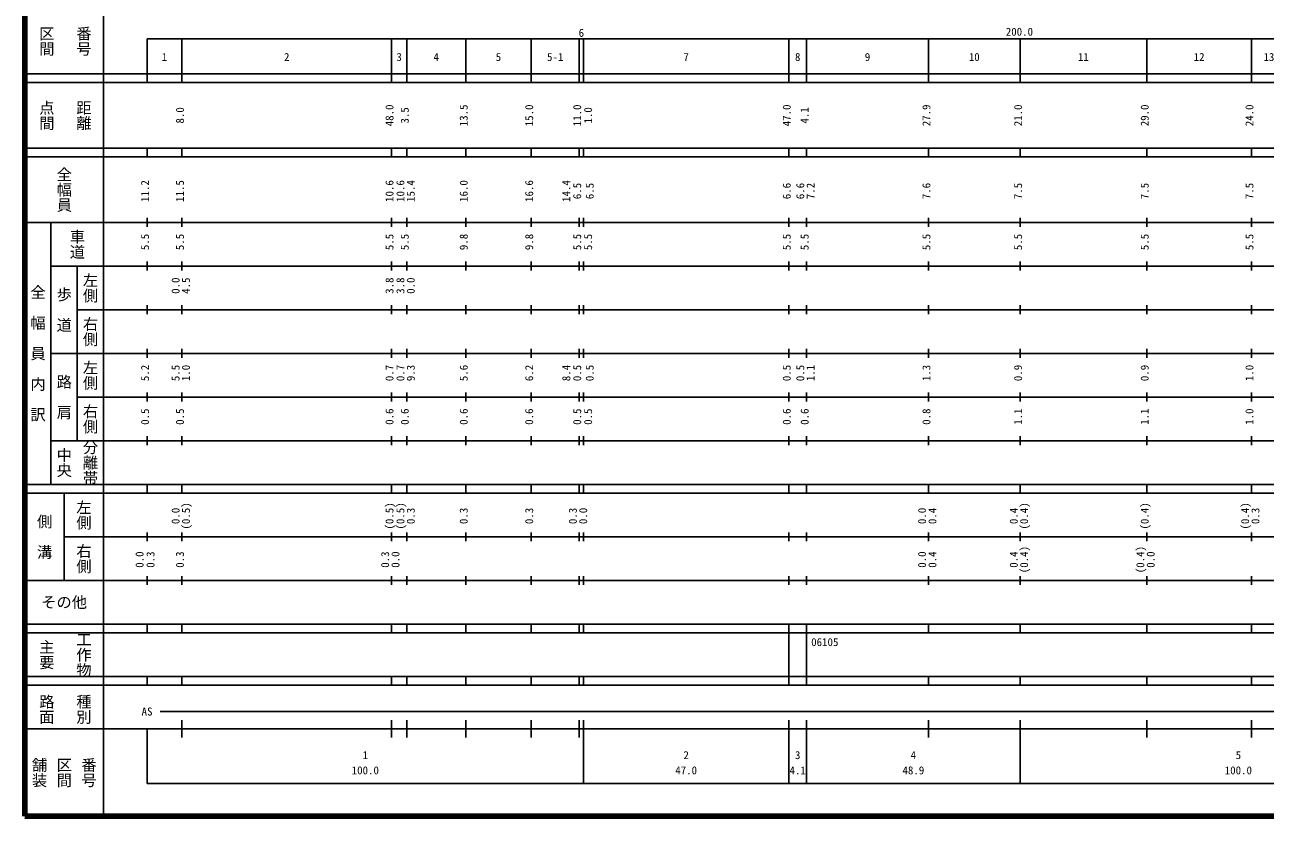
# Model space of a CAD drawing. Units: millimetres on the paper, enlarged 1000 times. Extents: x 40000 to 680000, y 20000 to 380000.
# Drawn here: x 40000 to 324146, y 20000 to 201240 of the extents above; entities that cross this region are included whole.
import ezdxf
from ezdxf.enums import TextEntityAlignment as Align

# ---------------------------------------------------------------- set-up
doc = ezdxf.new("R2010")
doc.units = ezdxf.units.MM
doc.header["$LTSCALE"] = 1000
doc.layers.add('M-TTL', color=2, linetype='Continuous', lineweight=140)
doc.layers.add('M-TTL-BAND', color=7, linetype='Continuous', lineweight=25)
doc.styles.add('@ＭＳ ゴシック', font='')
doc.styles.add('ＭＳ ゴシック', font='')
doc.styles.get('@ＭＳ ゴシック').set_extended_font_data('@MS Gothic')
doc.styles.get('ＭＳ ゴシック').set_extended_font_data('MS Gothic')

msp = doc.modelspace()

# ---------------------------------------------------------------- linework, layer by layer
at = {"layer": 'M-TTL'}
for p, q in [((40000, 380000), (40000, 20000)), ((40000, 20000), (680000, 20000))]:
    msp.add_line(p, q, dxfattribs=at)
at = {"layer": 'M-TTL-BAND'}
for p, q in [((58000, 370000), (58000, 20000)), ((68000, 198000), (579000, 198000)), ((68000, 198000), (68000, 188000)), ((76000, 188000), (76000, 198000)), ((124000, 188000), (124000, 198000)), ((127500, 188000), (127500, 198000)), ((141000, 188000), (141000, 198000)), ((156000, 188000), (156000, 198000)), ((167000, 188000), (167000, 198000)), ((168000, 188000), (168000, 198000)), ((215000, 188000), (215000, 198000)), ((219100, 188000), (219100, 198000)), ((247000, 188000), (247000, 198000)), ((268000, 188000), (268000, 198000)), ((297000, 188000), (297000, 198000)), ((321000, 188000), (321000, 198000)), ((40000, 190000), (579000, 190000)), ((40000, 188000), (579000, 188000)), ((40000, 173000), (579000, 173000)), ((40000, 171000), (579000, 171000)), ((68000, 171000), (68000, 173000)), ((76000, 171000), (76000, 173000)), ((124000, 171000), (124000, 173000)), ((127500, 171000), (127500, 173000)), ((141000, 171000), (141000, 173000)), ((156000, 171000), (156000, 173000)), ((167000, 171000), (167000, 173000)), ((168000, 171000), (168000, 173000)), ((215000, 171000), (215000, 173000)), ((219100, 171000), (219100, 173000)), ((247000, 171000), (247000, 173000)), ((268000, 171000), (268000, 173000)), ((297000, 171000), (297000, 173000)), ((321000, 171000), (321000, 173000)), ((68000, 155000), (68000, 157000)), ((76000, 155000), (76000, 157000)), ((124000, 155000), (124000, 157000)), ((127500, 155000), (127500, 157000)), ((141000, 155000), (141000, 157000)), ((156000, 155000), (156000, 157000)), ((167000, 155000), (167000, 157000)), ((168000, 155000), (168000, 157000)), ((215000, 155000), (215000, 157000)), ((219100, 155000), (219100, 157000)), ((247000, 155000), (247000, 157000)), ((268000, 155000), (268000, 157000)), ((297000, 155000), (297000, 157000)), ((321000, 155000), (321000, 157000)), ((40000, 156000), (579000, 156000)), ((46000, 96000), (46000, 156000)), ((46000, 146000), (579000, 146000)), ((52000, 146000), (52000, 106000)), ((68000, 145000), (68000, 147000)), ((76000, 145000), (76000, 147000)), ((124000, 145000), (124000, 147000)), ((127500, 145000), (127500, 147000)), ((141000, 145000), (141000, 147000)), ((156000, 145000), (156000, 147000)), ((167000, 145000), (167000, 147000)), ((168000, 145000), (168000, 147000)), ((215000, 145000), (215000, 147000)), ((219100, 145000), (219100, 147000)), ((247000, 145000), (247000, 147000)), ((268000, 145000), (268000, 147000)), ((297000, 145000), (297000, 147000)), ((321000, 145000), (321000, 147000)), ((68000, 135000), (68000, 137000)), ((76000, 135000), (76000, 137000)), ((124000, 135000), (124000, 137000)), ((127500, 135000), (127500, 137000)), ((141000, 135000), (141000, 137000)), ((156000, 135000), (156000, 137000)), ((167000, 135000), (167000, 137000)), ((168000, 135000), (168000, 137000)), ((215000, 135000), (215000, 137000)), ((219100, 135000), (219100, 137000)), ((247000, 135000), (247000, 137000)), ((268000, 135000), (268000, 137000)), ((297000, 135000), (297000, 137000)), ((321000, 135000), (321000, 137000)), ((52000, 136000), (579000, 136000)), ((46000, 126000), (579000, 126000)), ((68000, 125000), (68000, 127000)), ((76000, 125000), (76000, 127000)), ((124000, 125000), (124000, 127000)), ((127500, 125000), (127500, 127000)), ((141000, 125000), (141000, 127000)), ((156000, 125000), (156000, 127000)), ((167000, 125000), (167000, 127000)), ((168000, 125000), (168000, 127000)), ((215000, 125000), (215000, 127000)), ((219100, 125000), (219100, 127000)), ((247000, 125000), (247000, 127000)), ((268000, 125000), (268000, 127000)), ((297000, 125000), (297000, 127000)), ((321000, 125000), (321000, 127000)), ((68000, 115000), (68000, 117000)), ((76000, 115000), (76000, 117000)), ((124000, 115000), (124000, 117000)), ((127500, 115000), (127500, 117000)), ((141000, 115000), (141000, 117000)), ((156000, 115000), (156000, 117000)), ((167000, 115000), (167000, 117000)), ((168000, 115000), (168000, 117000)), ((215000, 115000), (215000, 117000)), ((219100, 115000), (219100, 117000)), ((247000, 115000), (247000, 117000)), ((268000, 115000), (268000, 117000)), ((297000, 115000), (297000, 117000)), ((321000, 115000), (321000, 117000)), ((52000, 116000), (579000, 116000)), ((46000, 106000), (579000, 106000)), ((68000, 105000), (68000, 107000)), ((76000, 105000), (76000, 107000)), ((124000, 105000), (124000, 107000)), ((127500, 105000), (127500, 107000)), ((141000, 105000), (141000, 107000)), ((156000, 105000), (156000, 107000)), ((167000, 105000), (167000, 107000)), ((168000, 105000), (168000, 107000)), ((215000, 105000), (215000, 107000)), ((219100, 105000), (219100, 107000)), ((247000, 105000), (247000, 107000)), ((268000, 105000), (268000, 107000)), ((297000, 105000), (297000, 107000)), ((321000, 105000), (321000, 107000)), ((40000, 96000), (579000, 96000)), ((40000, 94000), (579000, 94000)), ((49000, 94000), (49000, 74000)), ((68000, 94000), (68000, 96000)), ((76000, 94000), (76000, 96000)), ((124000, 94000), (124000, 96000)), ((127500, 94000), (127500, 96000)), ((141000, 94000), (141000, 96000)), ((156000, 94000), (156000, 96000)), ((167000, 94000), (167000, 96000)), ((168000, 94000), (168000, 96000)), ((215000, 94000), (215000, 96000)), ((219100, 94000), (219100, 96000)), ((247000, 94000), (247000, 96000)), ((268000, 94000), (268000, 96000)), ((297000, 94000), (297000, 96000)), ((321000, 94000), (321000, 96000)), ((49000, 84000), (579000, 84000)), ((68000, 83000), (68000, 85000)), ((76000, 83000), (76000, 85000)), ((124000, 83000), (124000, 85000)), ((127500, 83000), (127500, 85000)), ((141000, 83000), (141000, 85000)), ((156000, 83000), (156000, 85000)), ((167000, 83000), (167000, 85000)), ((168000, 83000), (168000, 85000)), ((215000, 83000), (215000, 85000)), ((219100, 83000), (219100, 85000)), ((247000, 83000), (247000, 85000)), ((268000, 83000), (268000, 85000)), ((297000, 83000), (297000, 85000)), ((321000, 83000), (321000, 85000)), ((40000, 74000), (579000, 74000)), ((68000, 73000), (68000, 75000)), ((76000, 73000), (76000, 75000)), ((124000, 73000), (124000, 75000)), ((127500, 73000), (127500, 75000)), ((141000, 73000), (141000, 75000)), ((156000, 73000), (156000, 75000)), ((167000, 73000), (167000, 75000)), ((168000, 73000), (168000, 75000)), ((215000, 73000), (215000, 75000)), ((219100, 73000), (219100, 75000)), ((247000, 73000), (247000, 75000)), ((268000, 73000), (268000, 75000)), ((297000, 73000), (297000, 75000)), ((321000, 73000), (321000, 75000)), ((40000, 64000), (579000, 64000)), ((68000, 62000), (68000, 64000)), ((76000, 62000), (76000, 64000)), ((124000, 62000), (124000, 64000)), ((127500, 62000), (127500, 64000)), ((141000, 62000), (141000, 64000)), ((156000, 62000), (156000, 64000)), ((167000, 62000), (167000, 64000)), ((168000, 62000), (168000, 64000)), ((215000, 50000), (215000, 64000)), ((219100, 50000), (219100, 64000)), ((247000, 62000), (247000, 64000)), ((268000, 62000), (268000, 64000)), ((297000, 62000), (297000, 64000)), ((321000, 62000), (321000, 64000)), ((40000, 62000), (579000, 62000)), ((40000, 52000), (579000, 52000)), ((68000, 50000), (68000, 52000)), ((76000, 50000), (76000, 52000)), ((124000, 50000), (124000, 52000)), ((127500, 50000), (127500, 52000)), ((141000, 50000), (141000, 52000)), ((156000, 50000), (156000, 52000)), ((167000, 50000), (167000, 52000)), ((168000, 50000), (168000, 52000)), ((247000, 50000), (247000, 52000)), ((268000, 50000), (268000, 52000)), ((297000, 50000), (297000, 52000)), ((321000, 50000), (321000, 52000)), ((40000, 50000), (579000, 50000)), ((71000, 44000), (565000, 44000)), ((40000, 40000), (579000, 40000)), ((68000, 40000), (68000, 27500)), ((76000, 38000), (76000, 42000)), ((124000, 38000), (124000, 42000)), ((127500, 38000), (127500, 42000)), ((141000, 38000), (141000, 42000)), ((156000, 38000), (156000, 42000)), ((167000, 38000), (167000, 42000)), ((168000, 27500), (168000, 42000)), ((215000, 27500), (215000, 42000)), ((219100, 27500), (219100, 42000)), ((247000, 38000), (247000, 42000)), ((268000, 27500), (268000, 42000)), ((297000, 38000), (297000, 42000)), ((321000, 38000), (321000, 42000)), ((68000, 27500), (579000, 27500))]:
    msp.add_line(p, q, dxfattribs=at)

# ---------------------------------------------------------------- texts
at = {"layer": 'M-TTL-BAND', "style": '@ＭＳ ゴシック'}
for s, p in [('区間', (45000, 197500)), ('番号', (53500, 197500)), ('点間', (45000, 180500)), ('距離', (53500, 180500)), ('全幅員', (49000, 163500)), ('車道', (52000, 151000)), ('左側', (55000, 141000)), ('全\u3000幅\u3000員\u3000内\u3000訳', (43000, 126000)), ('歩\u3000道', (49000, 136000)), ('右側', (55000, 131000)), ('左側', (55000, 121000)), ('路\u3000肩', (49000, 116000)), ('右側', (55000, 111000)), ('分離帯', (55000, 101000)), ('中央', (49000, 101000)), ('左側', (53500, 89000)), ('側\u3000溝', (44500, 84000)), ('右側', (53500, 79000)), ('主要', (45000, 57000)), ('工作物', (53500, 57000)), ('路面', (45000, 44500)), ('種別', (53500, 44500)), ('舗装', (43333, 30000)), ('区間', (49000, 30000)), ('番号', (54667, 30000))]:
    msp.add_text(s, height=2566, rotation=270, dxfattribs=at).set_placement(p, align=Align.MIDDLE_CENTER)
at = {"layer": 'M-TTL-BAND', "style": 'ＭＳ ゴシック'}
for s, p in [('6', (167500, 197939)), ('200.0', (267844, 198195)), ('1', (72000, 192405)), ('2', (100000, 192405)), ('3', (125750, 192405)), ('4', (134250, 192405)), ('5', (148500, 192405)), ('5-1', (161500, 192405)), ('7', (191500, 192405)), ('8', (217050, 192405)), ('9', (233050, 192405)), ('10', (257500, 192405)), ('11', (282500, 192405)), ('12', (309000, 192405)), ('13', (325000, 192405)), ('AS', (68000, 42500)), ('1', (118000, 32523)), ('2', (191500, 32523)), ('3', (217050, 32523)), ('4', (243550, 32523)), ('5', (318000, 32523)), ('100.0', (118000, 29033)), ('47.0', (191500, 29033)), ('4.1', (217050, 29033)), ('48.9', (243550, 29033)), ('100.0', (318000, 29033))]:
    msp.add_text(s, height=1833, dxfattribs=at).set_placement(p, align=Align.BOTTOM_CENTER)
for s, p in [('8.0', (77000, 180500)), ('48.0', (125000, 180500)), ('3.5', (128500, 180500)), ('13.5', (142000, 180500)), ('15.0', (157000, 180500)), ('11.0', (168000, 180500)), ('1.0', (170500, 180500)), ('47.0', (216000, 180500)), ('4.1', (220100, 180500)), ('27.9', (248000, 180500)), ('21.0', (269000, 180500)), ('29.0', (298000, 180500)), ('24.0', (322000, 180500)), ('11.2', (69000, 163174)), ('11.5', (77000, 163174)), ('10.6', (125000, 163174)), ('10.6', (127500, 163174)), ('15.4', (129870, 163174)), ('16.0', (142000, 163174)), ('16.6', (157000, 163174)), ('14.4', (165500, 163174)), ('6.5', (168000, 163174)), ('6.5', (170870, 163174)), ('6.6', (216000, 163174)), ('6.6', (219100, 163174)), ('7.2', (221470, 163174)), ('7.6', (248000, 163174)), ('7.5', (269000, 163174)), ('7.5', (298000, 163174)), ('7.5', (322000, 163174)), ('5.5', (69000, 151500)), ('5.5', (77000, 151500)), ('5.5', (125000, 151500)), ('5.5', (128500, 151500)), ('9.8', (142000, 151500)), ('9.8', (157000, 151500)), ('5.5', (168000, 151500)), ('5.5', (170500, 151500)), ('5.5', (216000, 151500)), ('5.5', (220100, 151500)), ('5.5', (248000, 151500)), ('5.5', (269000, 151500)), ('5.5', (298000, 151500)), ('5.5', (322000, 151500)), ('0.0', (76000, 141500)), ('4.5', (78370, 141500)), ('3.8', (125000, 141500)), ('3.8', (127500, 141500)), ('0.0', (129870, 141500)), ('5.2', (69000, 121500)), ('5.5', (76000, 121500)), ('1.0', (78370, 121500)), ('0.7', (125000, 121500)), ('0.7', (127500, 121500)), ('9.3', (129870, 121500)), ('5.6', (142000, 121500)), ('6.2', (157000, 121500)), ('8.4', (165500, 121500)), ('0.5', (168000, 121500)), ('0.5', (170870, 121500)), ('0.5', (216000, 121500)), ('0.5', (219100, 121500)), ('1.1', (221470, 121500)), ('1.3', (248000, 121500)), ('0.9', (269000, 121500)), ('0.9', (298000, 121500)), ('1.0', (322000, 121500)), ('0.5', (69000, 111500)), ('0.5', (77000, 111500)), ('0.6', (125000, 111500)), ('0.6', (128500, 111500)), ('0.6', (142000, 111500)), ('0.6', (157000, 111500)), ('0.5', (168000, 111500)), ('0.5', (170500, 111500)), ('0.6', (216000, 111500)), ('0.6', (220100, 111500)), ('0.8', (248000, 111500)), ('1.1', (269000, 111500)), ('1.1', (298000, 111500)), ('1.0', (322000, 111500)), ('(0.5)', (78370, 88764)), ('(0.5)', (125000, 88764)), ('(0.5)', (127500, 88764)), ('(0.4)', (270370, 88764)), ('(0.4)', (298000, 88764)), ('(0.4)', (321000, 88764)), ('0.0', (76000, 88764)), ('0.3', (129870, 88764)), ('0.3', (142000, 88764)), ('0.3', (157000, 88764)), ('0.3', (167000, 88764)), ('0.0', (169370, 88764)), ('0.0', (247000, 88764)), ('0.4', (249370, 88764)), ('0.4', (268000, 88764)), ('0.3', (323370, 88764)), ('0.0', (67750, 78764)), ('0.3', (70250, 78764)), ('0.3', (77000, 78764)), ('0.3', (124000, 78764)), ('0.0', (126370, 78764)), ('0.0', (247000, 78764)), ('0.4', (249370, 78764)), ('0.4', (268000, 78764)), ('(0.4)', (270370, 78764)), ('(0.4)', (297000, 78764)), ('0.0', (299370, 78764))]:
    msp.add_text(s, height=1833, rotation=90, dxfattribs=at).set_placement(p, align=Align.BOTTOM_CENTER)
msp.add_text('その他', height=2566, dxfattribs=at).set_placement((49000, 69000), align=Align.MIDDLE_CENTER)
msp.add_text('06105', height=1833, dxfattribs=at).set_placement((220140, 58405), align=Align.BOTTOM_LEFT)

doc.saveas('drawing.dxf')
